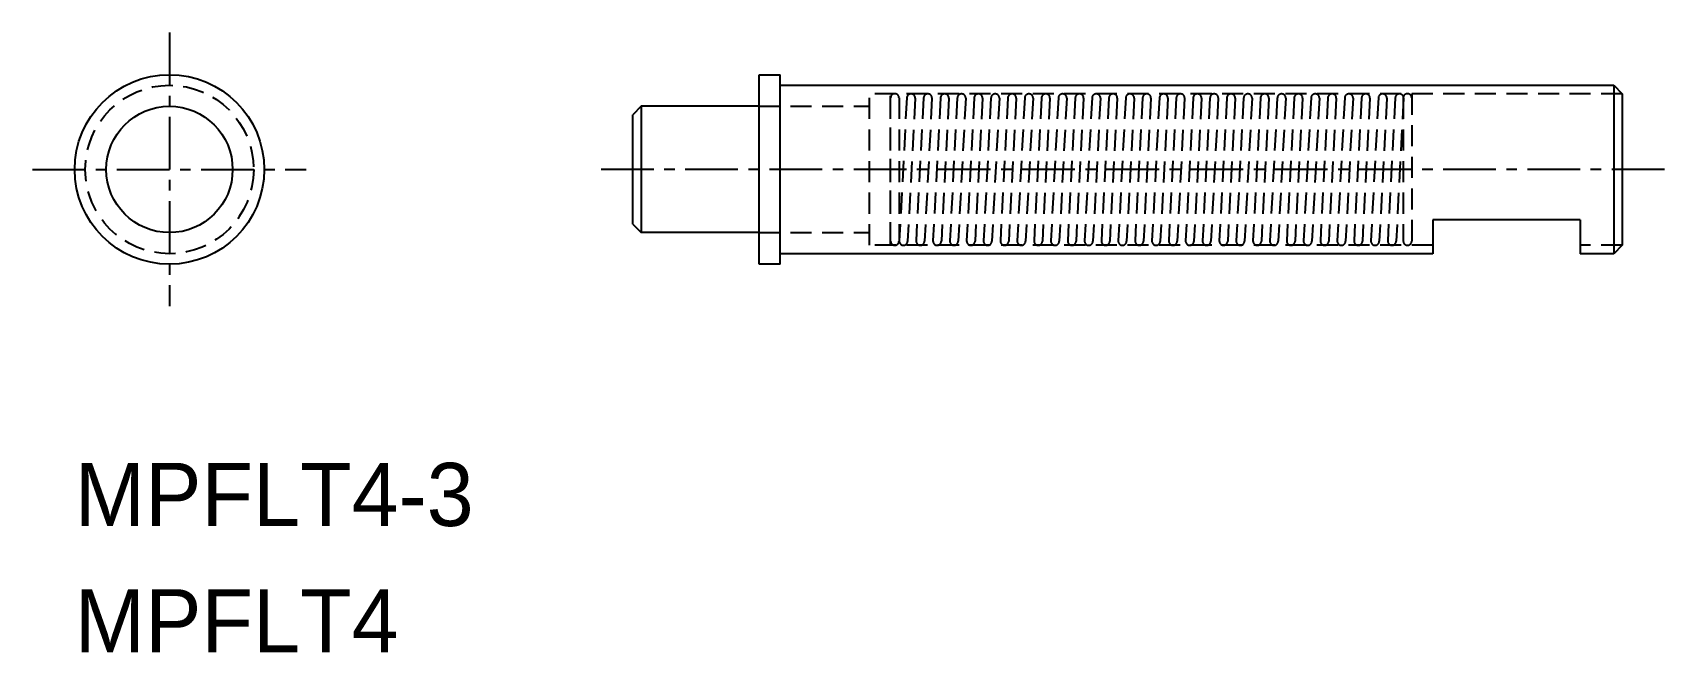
# Model space of a CAD drawing. Extents: x -6543.5 to -6504.7, y -192.2 to -177.5.
import ezdxf

# ---------------------------------------------------------------- set-up
doc = ezdxf.new("R2010")
doc.units = 0
doc.linetypes.add('CENTER', pattern=[2, 1.25, -0.25, 0.25, -0.25])
doc.linetypes.add('DASHED', pattern=[0.75, 0.5, -0.25])
doc.layers.get('0').update_dxf_attribs({"linetype": 'CONTINUOUS'})
doc.layers.add('CENTER', color=1, linetype='CENTER')

msp = doc.modelspace()

# ---------------------------------------------------------------- linework, layer by layer
at = {"color": 7, "linetype": 'CONTINUOUS'}
for p, q in [((-6526.246, -178.45), (-6525.746, -178.45)), ((-6526.246, -182.95), (-6526.246, -178.45)), ((-6525.746, -182.95), (-6525.746, -178.45)), ((-6525.746, -178.7), (-6505.946, -178.7)), ((-6505.946, -178.7), (-6505.746, -178.9)), ((-6505.946, -178.7), (-6505.946, -182.7)), ((-6505.746, -178.9), (-6505.746, -182.5)), ((-6529.046, -179.2), (-6529.246, -179.4)), ((-6529.246, -182), (-6529.246, -179.4)), ((-6526.246, -179.2), (-6529.046, -179.2)), ((-6529.046, -179.2), (-6529.046, -182.2)), ((-6529.246, -182), (-6529.046, -182.2)), ((-6510.246, -181.9), (-6510.246, -182.7)), ((-6506.746, -181.9), (-6510.246, -181.9)), ((-6506.746, -181.9), (-6506.746, -182.7)), ((-6526.246, -182.2), (-6529.046, -182.2)), ((-6505.746, -182.5), (-6505.946, -182.7)), ((-6510.246, -182.7), (-6525.746, -182.7)), ((-6505.946, -182.7), (-6506.746, -182.7)), ((-6525.746, -182.95), (-6526.246, -182.95))]:
    msp.add_line(p, q, dxfattribs=at)
at = {"color": 3, "linetype": 'DASHED'}
for p, q in [((-6523.621, -182.5), (-6523.621, -178.9)), ((-6505.746, -178.9), (-6523.621, -178.9)), ((-6523.121, -182.5), (-6523.121, -178.9)), ((-6523.121, -182.451), (-6523.121, -178.953)), ((-6522.921, -179), (-6522.921, -182.4)), ((-6522.737, -179), (-6522.915, -182.395)), ((-6522.538, -179.01), (-6522.716, -182.406)), ((-6522.337, -179), (-6522.515, -182.395)), ((-6522.138, -179.01), (-6522.316, -182.406)), ((-6521.937, -179), (-6522.115, -182.395)), ((-6521.738, -179.01), (-6521.916, -182.406)), ((-6521.537, -179), (-6521.715, -182.395)), ((-6521.338, -179.01), (-6521.516, -182.406)), ((-6521.137, -179), (-6521.315, -182.395)), ((-6520.938, -179.01), (-6521.116, -182.406)), ((-6520.737, -179), (-6520.915, -182.395)), ((-6520.538, -179.01), (-6520.716, -182.406)), ((-6520.337, -179), (-6520.515, -182.395)), ((-6520.138, -179.01), (-6520.316, -182.406)), ((-6519.937, -179), (-6520.115, -182.395)), ((-6519.738, -179.01), (-6519.916, -182.406)), ((-6519.537, -179), (-6519.715, -182.395)), ((-6519.338, -179.01), (-6519.516, -182.406)), ((-6519.137, -179), (-6519.315, -182.395)), ((-6518.938, -179.01), (-6519.116, -182.406)), ((-6518.737, -179), (-6518.915, -182.395)), ((-6518.538, -179.01), (-6518.716, -182.406)), ((-6518.337, -179), (-6518.515, -182.395)), ((-6518.138, -179.01), (-6518.316, -182.406)), ((-6517.937, -179), (-6518.115, -182.395)), ((-6517.738, -179.01), (-6517.916, -182.406)), ((-6517.537, -179), (-6517.715, -182.395)), ((-6517.338, -179.01), (-6517.516, -182.406)), ((-6517.137, -179), (-6517.315, -182.395)), ((-6516.938, -179.01), (-6517.116, -182.406)), ((-6516.737, -179), (-6516.915, -182.395)), ((-6516.538, -179.01), (-6516.716, -182.406)), ((-6516.337, -179), (-6516.515, -182.395)), ((-6516.138, -179.01), (-6516.316, -182.406)), ((-6515.937, -179), (-6516.115, -182.395)), ((-6515.738, -179.01), (-6515.916, -182.406)), ((-6515.537, -179), (-6515.715, -182.395)), ((-6515.338, -179.01), (-6515.516, -182.406)), ((-6515.137, -179), (-6515.315, -182.395)), ((-6514.938, -179.01), (-6515.116, -182.406)), ((-6514.737, -179), (-6514.915, -182.395)), ((-6514.538, -179.01), (-6514.716, -182.406)), ((-6514.337, -179), (-6514.515, -182.395)), ((-6514.138, -179.01), (-6514.316, -182.406)), ((-6513.937, -179), (-6514.115, -182.395)), ((-6513.738, -179.01), (-6513.916, -182.406)), ((-6513.537, -179), (-6513.715, -182.395)), ((-6513.338, -179.01), (-6513.516, -182.406)), ((-6513.137, -179), (-6513.315, -182.395)), ((-6512.938, -179.01), (-6513.116, -182.406)), ((-6512.737, -179), (-6512.915, -182.395)), ((-6512.538, -179.01), (-6512.716, -182.406)), ((-6512.337, -179), (-6512.515, -182.395)), ((-6512.138, -179.01), (-6512.316, -182.406)), ((-6511.937, -179), (-6512.115, -182.395)), ((-6511.738, -179.01), (-6511.916, -182.406)), ((-6511.537, -179), (-6511.715, -182.395)), ((-6511.338, -179.01), (-6511.516, -182.406)), ((-6511.137, -179), (-6511.315, -182.395)), ((-6510.938, -179.01), (-6511.116, -182.406)), ((-6510.946, -179), (-6510.946, -182.4)), ((-6510.746, -178.9), (-6510.746, -182.5)), ((-6526.246, -179.2), (-6523.621, -179.2)), ((-6526.246, -182.2), (-6523.621, -182.2)), ((-6510.246, -182.5), (-6523.621, -182.5)), ((-6505.746, -182.5), (-6506.746, -182.5))]:
    msp.add_line(p, q, dxfattribs=at)
at = {"color": 7, "linetype": 'CONTINUOUS'}
for radius in [2.25, 1.5]:
    msp.add_circle((-6540.246, -180.7), radius, dxfattribs=at)
at = {"color": 3, "linetype": 'DASHED'}
msp.add_circle((-6540.246, -180.7), 2, dxfattribs=at)
for centre, start, end in [((-6523.021, -179), 0.0134, 179.9866), ((-6522.637, -179.005), 357.0134, 176.9866), ((-6522.237, -179.005), 357.0134, 176.9866), ((-6521.837, -179.005), 357.0134, 176.9866), ((-6521.437, -179.005), 357.0134, 176.9866), ((-6521.037, -179.005), 357.0134, 176.9866), ((-6520.637, -179.005), 357.0134, 176.9866), ((-6520.237, -179.005), 357.0134, 176.9866), ((-6519.837, -179.005), 357.0134, 176.9866), ((-6519.437, -179.005), 357.0134, 176.9866), ((-6519.037, -179.005), 357.0134, 176.9866), ((-6518.637, -179.005), 357.0134, 176.9866), ((-6518.237, -179.005), 357.0134, 176.9866), ((-6517.837, -179.005), 357.0134, 176.9866), ((-6517.437, -179.005), 357.0134, 176.9866), ((-6517.037, -179.005), 357.0134, 176.9866), ((-6516.637, -179.005), 357.0134, 176.9866), ((-6516.237, -179.005), 357.0134, 176.9866), ((-6515.837, -179.005), 357.0134, 176.9866), ((-6515.437, -179.005), 357.0134, 176.9866), ((-6515.037, -179.005), 357.0134, 176.9866), ((-6514.637, -179.005), 357.0134, 176.9866), ((-6514.237, -179.005), 357.0134, 176.9866), ((-6513.837, -179.005), 357.0134, 176.9866), ((-6513.437, -179.005), 357.0134, 176.9866), ((-6513.037, -179.005), 357.0134, 176.9866), ((-6512.637, -179.005), 357.0134, 176.9866), ((-6512.237, -179.005), 357.0134, 176.9866), ((-6511.837, -179.005), 357.0134, 176.9866), ((-6511.437, -179.005), 357.0134, 176.9866), ((-6511.037, -179.005), 357.0134, 176.9866), ((-6510.846, -179), 0.0134, 179.9866), ((-6523.021, -182.4), 180.0134, 359.9866), ((-6522.815, -182.401), 177.0134, 356.9866), ((-6522.415, -182.401), 177.0134, 356.9866), ((-6522.015, -182.401), 177.0134, 356.9866), ((-6521.615, -182.401), 177.0134, 356.9866), ((-6521.215, -182.401), 177.0134, 356.9866), ((-6520.815, -182.401), 177.0134, 356.9866), ((-6520.415, -182.401), 177.0134, 356.9866), ((-6520.015, -182.401), 177.0134, 356.9866), ((-6519.615, -182.401), 177.0134, 356.9866), ((-6519.215, -182.401), 177.0134, 356.9866), ((-6518.815, -182.401), 177.0134, 356.9866), ((-6518.415, -182.401), 177.0134, 356.9866), ((-6518.015, -182.401), 177.0134, 356.9866), ((-6517.615, -182.401), 177.0134, 356.9866), ((-6517.215, -182.401), 177.0134, 356.9866), ((-6516.815, -182.401), 177.0134, 356.9866), ((-6516.415, -182.401), 177.0134, 356.9866), ((-6516.015, -182.401), 177.0134, 356.9866), ((-6515.615, -182.401), 177.0134, 356.9866), ((-6515.215, -182.401), 177.0134, 356.9866), ((-6514.815, -182.401), 177.0134, 356.9866), ((-6514.415, -182.401), 177.0134, 356.9866), ((-6514.015, -182.401), 177.0134, 356.9866), ((-6513.615, -182.401), 177.0134, 356.9866), ((-6513.215, -182.401), 177.0134, 356.9866), ((-6512.815, -182.401), 177.0134, 356.9866), ((-6512.415, -182.401), 177.0134, 356.9866), ((-6512.015, -182.401), 177.0134, 356.9866), ((-6511.615, -182.401), 177.0134, 356.9866), ((-6511.215, -182.401), 177.0134, 356.9866), ((-6510.846, -182.4), 180.0134, 359.9866)]:
    msp.add_arc(centre, 0.1, start, end, dxfattribs=at)
at = {"layer": 'CENTER', "color": 1, "linetype": 'CENTER'}
for p, q in [((-6540.246, -177.45), (-6540.246, -183.95)), ((-6543.496, -180.7), (-6536.996, -180.7)), ((-6504.746, -180.7), (-6530.246, -180.7))]:
    msp.add_line(p, q, dxfattribs=at)

# ---------------------------------------------------------------- texts
at = {"color": 7, "linetype": 'CONTINUOUS'}
for s, p in [('MPFLT4-3', (-6542.496, -189.168)), ('MPFLT4', (-6542.496, -192.168))]:
    msp.add_text(s, height=1.5, dxfattribs=at).set_placement(p)

doc.saveas('drawing.dxf')
